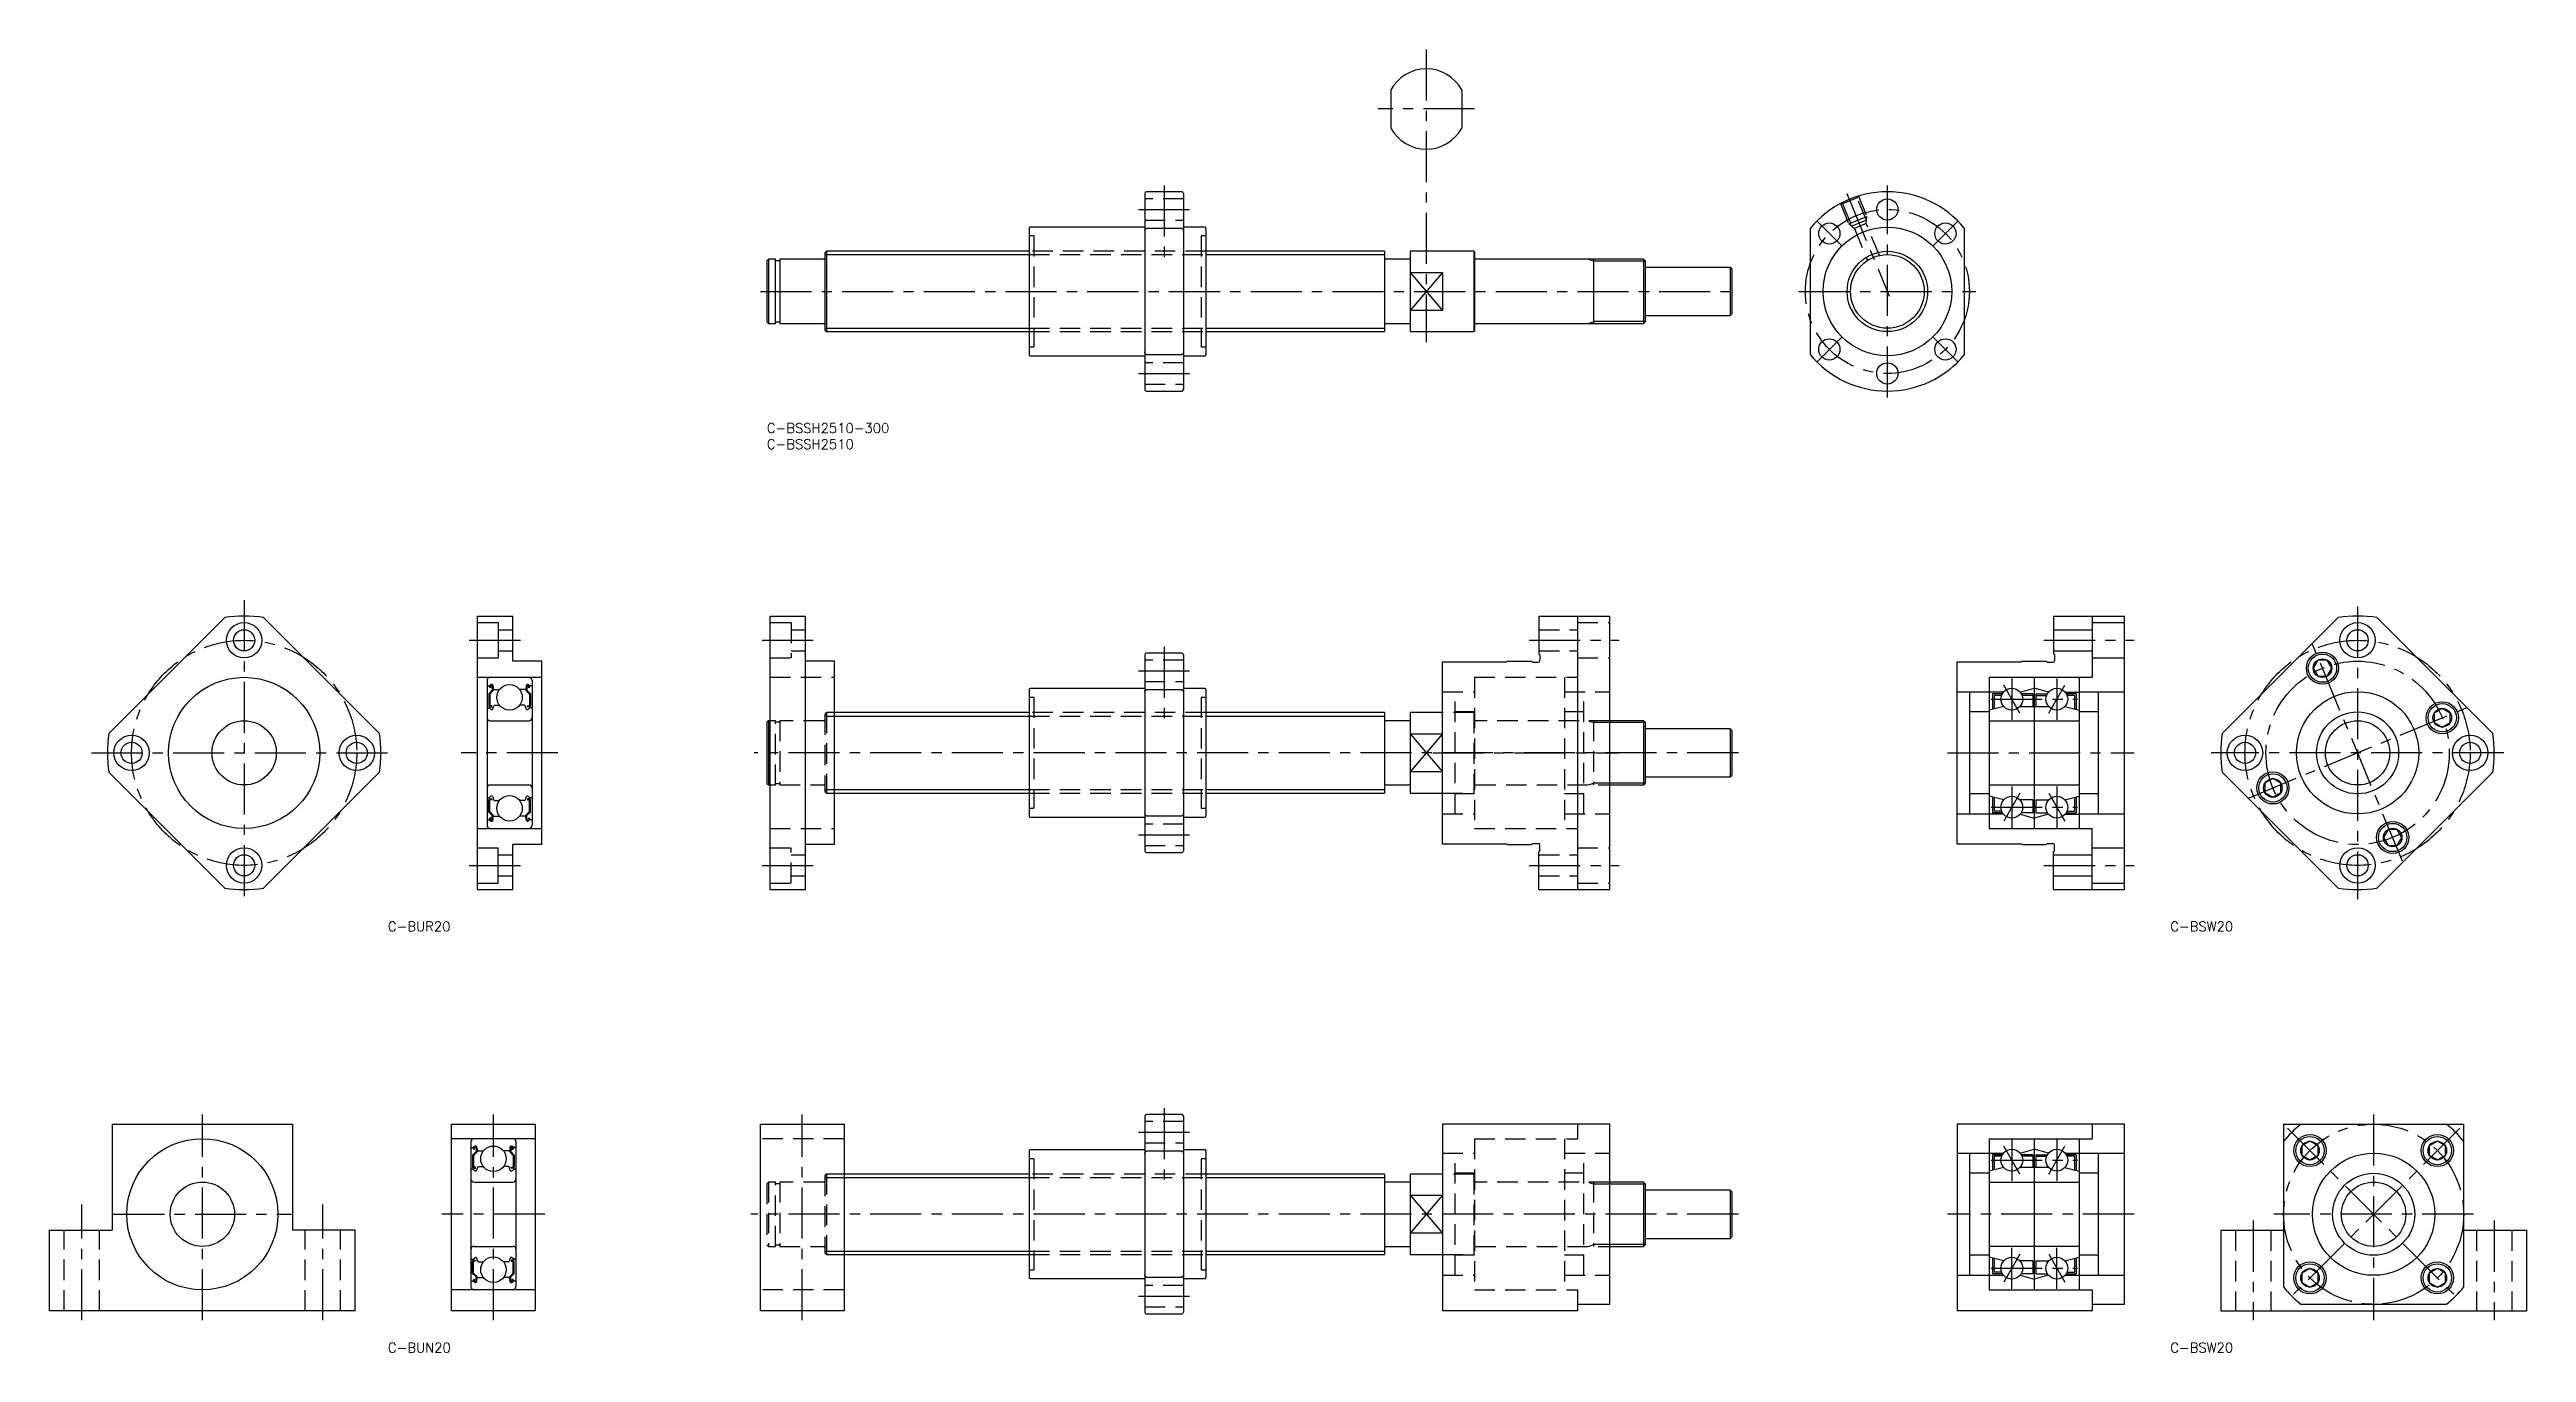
# Model space of a CAD drawing. Extents: x -223 to 547, y -289 to 116.
import ezdxf

# ---------------------------------------------------------------- set-up
doc = ezdxf.new("R2010")
doc.units = 0
doc.header["$LTSCALE"] = 0.5
doc.linetypes.add('CENTER', pattern=[50.8, 31.75, -6.35, 6.35, -6.35])
doc.linetypes.add('DASHED', pattern=[19.05, 12.7, -6.35])
for name, color, linetype in [('MSM_CENTER', 1, 'CENTER'), ('MSM_CONTINUOUS', 7, 'CONTINUOUS'), ('MSM_DASHED', 4, 'DASHED'), ('MSM_NARROW', 5, 'CONTINUOUS'), ('MSM_PART_NUMBER', 7, 'CONTINUOUS')]:
    doc.layers.add(name, color=color, linetype=linetype)
doc.styles.get("Standard").update_dxf_attribs({"font": 'txt.shx', "height": 3, "bigfont": 'bigfont.shx'})

# ---------------------------------------------------------------- blocks, each defined once
blk = doc.blocks.new('*U17')
at = {"layer": 'MSM_PART_NUMBER'}
blk.add_text('C-BSSH2510-300', height=3, dxfattribs=at).set_placement((0, -3))
blk = doc.blocks.new('*U18')
at = {"layer": 'MSM_PART_NUMBER'}
blk.add_text('C-BSSH2510', height=3, dxfattribs=at).set_placement((0, -8))

msp = doc.modelspace()

# ---------------------------------------------------------------- linework, layer by layer
at = {"layer": 'MSM_CENTER'}
for p, q in [((205, 116.25), (205, 25.18)), ((220, 97.75), (190, 97.75)), ((123.5, 74), (123.5, 48.62)), ((335.71, 71.49), (348.93, 39.57)), ((348.33, 8), (348.33, 74)), ((115.5, 66.5), (131.5, 66.5)), ((326.56, 62.78), (334.05, 55.28)), ((370.11, 62.78), (362.62, 55.28)), ((-2, 41), (302, 41)), ((320.83, 41), (375.83, 41)), ((334.05, 26.72), (326.56, 19.22)), ((362.62, 26.72), (370.11, 19.22)), ((115.5, 15.5), (131.5, 15.5)), ((-162.5, -55), (-162.5, -150)), ((494.5, -57), (494.5, -148)), ((-92.5, -67.5), (-76.5, -67.5)), ((-1.5, -67.5), (14.5, -67.5)), ((237, -67.5), (265, -67.5)), ((397, -67.5), (425, -67.5)), ((508.47, -136.22), (480.53, -68.78)), ((123.5, -69.5), (123.5, -94.88)), ((115.5, -77), (131.5, -77)), ((389.5, -90.15), (384.5, -81.49)), ((387, -79.42), (387, -92.22)), ((398.5, -90.15), (403.5, -81.49)), ((401, -79.42), (401, -92.22)), ((380.6, -85.82), (407.4, -85.82)), ((460.78, -116.47), (528.22, -88.53)), ((-210, -102.5), (-115, -102.5)), ((-65, -102.5), (-95, -102.5)), ((302, -102.5), (-4, -102.5)), ((207, -102.5), (265, -102.5)), ((367, -102.5), (425, -102.5)), ((540, -102.5), (449, -102.5)), ((389.5, -115.09), (384.5, -123.75)), ((387, -113.02), (387, -125.82)), ((398.5, -115.09), (403.5, -123.75)), ((401, -113.02), (401, -125.82)), ((380.6, -119.42), (407.4, -119.42)), ((115.5, -128), (131.5, -128)), ((-92.5, -137.5), (-76.5, -137.5)), ((-1.5, -137.5), (14.5, -137.5)), ((237, -137.5), (265, -137.5)), ((397, -137.5), (425, -137.5)), ((-175.5, -279), (-175.5, -215)), ((-85, -279), (-85, -215)), ((11, -279), (11, -215)), ((123.5, -213), (123.5, -238.38)), ((499.5, -215), (499.5, -279)), ((115.5, -220.5), (131.5, -220.5)), ((387, -222.8), (387, -235.6)), ((401, -222.8), (401, -235.6)), ((472.76, -219.26), (526.24, -272.74)), ((526.24, -219.26), (472.76, -272.74)), ((380.6, -229.2), (407.4, -229.2)), ((389.5, -233.53), (384.5, -224.87)), ((398.5, -233.53), (403.5, -224.87)), ((-213, -279), (-213, -243)), ((-203.17, -246), (-147.82, -246)), ((-138, -279), (-138, -243)), ((-69, -246), (-101, -246)), ((302, -246), (-5, -246)), ((425, -246), (367, -246)), ((530.5, -246), (468.5, -246)), ((462, -248), (462, -279)), ((537, -248), (537, -279)), ((389.5, -258.47), (384.5, -267.13)), ((387, -269.2), (387, -256.4)), ((398.5, -258.47), (403.5, -267.13)), ((401, -269.2), (401, -256.4)), ((380.6, -262.8), (407.4, -262.8)), ((115.5, -271.5), (131.5, -271.5))]:
    msp.add_line(p, q, dxfattribs=at)
for centre, radius in [((348.33, 41), 25.5), ((-162.5, -102.5), 35), ((494.5, -102.5), 35), ((494.5, -102.5), 28.5), ((499.5, -246), 28)]:
    msp.add_circle(centre, radius, dxfattribs=at)
at = {"layer": 'MSM_CONTINUOUS'}
for p, q in [((194, 103.68), (194, 91.81)), ((216, 103.68), (216, 91.81)), ((117.5, 71.5), (117.5, 10.5)), ((129, 72), (118, 72)), ((129.5, 71.5), (129.5, 10.5)), ((81.5, 60.7), (81.5, 21.3)), ((117.5, 61), (81.8, 61)), ((117.5, 59.83), (117.52, 60.04)), ((117.5, 59.82), (117.5, 59.83)), ((117.52, 60.04), (117.57, 60.24)), ((117.57, 60.24), (117.68, 60.43)), ((117.68, 60.43), (117.8, 60.55)), ((117.8, 60.55), (117.91, 60.61)), ((117.91, 60.61), (118, 60.62)), ((129, 60.62), (118, 60.62)), ((129, 60.62), (129.02, 60.62)), ((129.02, 60.62), (129.12, 60.6)), ((129.12, 60.6), (129.22, 60.54)), ((129.22, 60.54), (129.34, 60.41)), ((129.34, 60.41), (129.45, 60.16)), ((129.45, 60.16), (129.5, 59.82)), ((136.2, 61), (129.5, 61)), ((136.5, 60.7), (136.5, 21.3)), ((324.33, 60.62), (324.33, 21.38)), ((372.33, 21.38), (372.33, 60.62)), ((0.5, 51), (0, 50.5)), ((0, 50.5), (0, 31.5)), ((2.65, 51), (0.5, 51)), ((0.5, 51), (0.5, 31)), ((2.65, 31), (2.65, 51)), ((4, 50.5), (2.65, 50.5)), ((17.7, 51), (4, 51)), ((4, 51), (4, 31)), ((18.5, 53.5), (18, 53)), ((18, 53), (18, 29)), ((81.5, 53.5), (18.5, 53.5)), ((18.5, 53.5), (18.5, 28.5)), ((192, 53.5), (136.5, 53.5)), ((192, 53.5), (192, 28.5)), ((200, 51), (192, 51)), ((200, 53.5), (200, 28.5)), ((219.8, 53.5), (200, 53.5)), ((200, 46.94), (210, 46.94)), ((210, 46.94), (210, 35.06)), ((220, 53.3), (219.8, 53.5)), ((219.8, 53.5), (219.8, 28.5)), ((220, 53.3), (220, 28.7)), ((272.5, 51), (220.3, 51)), ((257, 51), (257, 31)), ((273, 50.5), (272.5, 51)), ((272.5, 51), (272.5, 31)), ((273, 50.5), (273, 31.5)), ((299.5, 48.5), (273, 48.5)), ((300, 48), (299.5, 48.5)), ((299.5, 48.5), (299.5, 33.5)), ((300, 48), (300, 34)), ((0, 31.5), (0.5, 31)), ((0.5, 31), (2.65, 31)), ((2.65, 31.5), (4, 31.5)), ((4, 31), (17.7, 31)), ((192, 31), (200, 31)), ((210, 35.06), (200, 35.06)), ((220.3, 31), (272.5, 31)), ((272.5, 31), (273, 31.5)), ((273, 33.5), (299.5, 33.5)), ((299.5, 33.5), (300, 34)), ((18, 29), (18.5, 28.5)), ((18.5, 28.5), (81.5, 28.5)), ((136.5, 28.5), (192, 28.5)), ((200, 28.5), (219.8, 28.5)), ((219.8, 28.5), (220, 28.7)), ((81.8, 21), (117.5, 21)), ((117.51, 22.02), (117.5, 22.18)), ((117.6, 21.69), (117.51, 22.02)), ((117.72, 21.51), (117.6, 21.69)), ((117.83, 21.43), (117.72, 21.51)), ((117.96, 21.38), (117.83, 21.43)), ((118, 21.38), (117.96, 21.38)), ((118, 21.38), (129, 21.38)), ((129.01, 21.38), (129, 21.38)), ((129.12, 21.4), (129.01, 21.38)), ((129.22, 21.46), (129.12, 21.4)), ((129.34, 21.58), (129.22, 21.46)), ((129.44, 21.79), (129.34, 21.58)), ((129.5, 22.18), (129.44, 21.79)), ((129.5, 21), (136.2, 21)), ((118, 10), (129, 10)), ((-168.51, -60.43), (-204.57, -96.49)), ((-156.49, -60.43), (-120.43, -96.49)), ((-90, -145), (-90, -60)), ((-90, -60), (-79, -60)), ((-79, -74), (-79, -60)), ((1, -145), (1, -60)), ((1, -60), (12, -60)), ((12, -145), (12, -60)), ((240, -60), (240, -71.7)), ((240, -60), (262, -60)), ((252, -60), (252, -145)), ((262, -145), (262, -60)), ((400, -60), (400, -71.7)), ((400, -60), (422, -60)), ((412, -60), (412, -79)), ((422, -145), (422, -60)), ((488.49, -60.43), (452.43, -96.49)), ((536.57, -96.49), (500.51, -60.43)), ((-90, -62), (-83.5, -62)), ((-83.5, -62), (-83.5, -73)), ((-83.5, -64.2), (-79, -64.2)), ((400, -64.2), (412, -64.2)), ((412, -62), (422, -62)), ((-90, -73), (-83.5, -73)), ((-83.5, -70.8), (-79, -70.8)), ((-70, -74), (-79, -74)), ((-70, -131), (-70, -74)), ((21, -74), (12, -74)), ((21, -131), (21, -74)), ((117.5, -72), (117.5, -133)), ((129, -71.5), (118, -71.5)), ((129.5, -72), (129.5, -133)), ((210, -74.15), (230, -74.15)), ((210, -130.85), (210, -74.15)), ((230.15, -74), (230, -74.15)), ((230.15, -74), (237.7, -74)), ((237.7, -74), (238, -74.3)), ((238, -74.3), (239.8, -74.3)), ((240, -71.7), (240.3, -72)), ((240.3, -72), (240.3, -73.8)), ((370, -74.15), (390, -74.15)), ((370, -130.85), (370, -74.15)), ((390.15, -74), (390, -74.15)), ((390.15, -74), (397.7, -74)), ((397.7, -74), (398, -74.3)), ((398, -74.3), (399.8, -74.3)), ((400, -70.8), (412, -70.8)), ((400, -71.7), (400.3, -72)), ((400.3, -72), (400.3, -73.8)), ((412, -73), (422, -73)), ((482.15, -73.67), (480.71, -76.17)), ((480.71, -76.17), (482.15, -78.67)), ((485.04, -73.67), (482.15, -73.67)), ((486.48, -76.17), (485.04, -73.67)), ((485.04, -78.67), (486.48, -76.17)), ((-90, -79), (-70, -79)), ((-87, -80), (-87, -125)), ((-86.8, -81.7), (-86.22, -81.7)), ((-85.37, -83), (-86.47, -84.1)), ((-86.47, -84.1), (-86.47, -87.9)), ((-86.22, -81.7), (-86, -81.44)), ((-85.95, -82.32), (-86.18, -82.12)), ((-85.07, -83.12), (-86.17, -84.22)), ((-86.17, -84.22), (-86.17, -87.9)), ((-85.99, -81.89), (-85.77, -81.64)), ((-85.76, -82.09), (-85.99, -81.89)), ((-85.95, -82.32), (-85.76, -82.09)), ((-85.42, -81.76), (-85.37, -83)), ((-85.12, -81.72), (-85.04, -82.62)), ((-85.07, -82.27), (-85.07, -83.12)), ((-84.84, -82.8), (-83.12, -82.8)), ((-75.16, -82.8), (-76.88, -82.8)), ((-74.88, -81.72), (-74.96, -82.62)), ((-74.93, -82.27), (-74.93, -83.12)), ((-74.93, -83.12), (-73.83, -84.22)), ((-74.58, -81.76), (-74.63, -83)), ((-74.63, -83), (-73.53, -84.1)), ((-74.24, -82.09), (-74.01, -81.89)), ((-74.05, -82.32), (-74.24, -82.09)), ((-74.01, -81.89), (-74.23, -81.64)), ((-74.05, -82.32), (-73.82, -82.12)), ((-73.78, -81.7), (-74, -81.44)), ((-73.83, -84.22), (-73.83, -87.9)), ((-73.2, -81.7), (-73.78, -81.7)), ((-73.53, -84.1), (-73.53, -87.9)), ((-73, -80), (-73, -125)), ((81.5, -82.8), (81.5, -122.2)), ((117.5, -82.5), (81.8, -82.5)), ((117.5, -83.67), (117.52, -83.46)), ((117.5, -83.68), (117.5, -83.67)), ((117.52, -83.46), (117.57, -83.26)), ((117.57, -83.26), (117.68, -83.07)), ((117.68, -83.07), (117.8, -82.95)), ((117.8, -82.95), (117.91, -82.89)), ((117.91, -82.89), (118, -82.88)), ((129, -82.88), (118, -82.88)), ((129, -82.88), (129.02, -82.88)), ((129.02, -82.88), (129.12, -82.9)), ((129.12, -82.9), (129.22, -82.96)), ((129.22, -82.96), (129.34, -83.09)), ((129.34, -83.09), (129.45, -83.34)), ((129.45, -83.34), (129.5, -83.68)), ((136.2, -82.5), (129.5, -82.5)), ((136.5, -82.8), (136.5, -122.2)), ((370, -83.5), (380, -83.5)), ((374, -121.5), (374, -83.5)), ((380, -79), (412, -79)), ((380, -79), (380, -126)), ((384.41, -83.62), (380, -83.62)), ((381, -84.12), (381, -88.98)), ((384.06, -84.12), (381, -84.12)), ((381.5, -84.62), (381.5, -88.86)), ((383.82, -84.62), (381.5, -84.62)), ((389.59, -83.62), (394, -82.42)), ((393.5, -84.12), (389.94, -84.12)), ((393.5, -84.62), (390.18, -84.62)), ((393.5, -84.12), (393.5, -88.12)), ((394, -79), (394, -126)), ((398.41, -83.62), (394, -82.42)), ((394.5, -84.12), (394.5, -88.12)), ((394.5, -84.12), (398.06, -84.12)), ((394.5, -84.62), (397.82, -84.62)), ((403.59, -83.62), (408, -83.62)), ((407, -84.12), (403.94, -84.12)), ((406.5, -84.62), (404.18, -84.62)), ((406.5, -84.62), (406.5, -88.86)), ((407, -84.12), (407, -88.98)), ((408, -79), (408, -126)), ((408, -83.5), (422, -83.5)), ((414, -121.5), (414, -83.5)), ((482.15, -78.67), (485.04, -78.67)), ((-86.8, -88.5), (-86.3, -88.5)), ((-86.3, -88.5), (-85.93, -88.87)), ((-85.55, -87.9), (-86.17, -87.9)), ((-86.17, -88.2), (-85.55, -88.2)), ((-85.55, -88.2), (-85.55, -87.9)), ((-85.22, -88.85), (-84.85, -87.83)), ((-84.66, -87.7), (-83.12, -87.7)), ((-75.34, -87.7), (-76.88, -87.7)), ((-74.78, -88.85), (-75.15, -87.83)), ((-74.45, -88.2), (-74.45, -87.9)), ((-74.45, -87.9), (-73.83, -87.9)), ((-73.83, -88.2), (-74.45, -88.2)), ((-73.7, -88.5), (-74.07, -88.87)), ((-73.2, -88.5), (-73.7, -88.5)), ((81.5, -90), (21, -90)), ((192, -90), (136.5, -90)), ((192, -90), (192, -115)), ((200, -90), (200, -115)), ((210, -90), (200, -90)), ((380, -89.75), (374, -89.75)), ((384.5, -88.12), (380, -89.22)), ((389.5, -88.12), (398.5, -88.12)), ((403.5, -88.12), (408, -89.22)), ((414, -89.75), (408, -89.75)), ((520.83, -88.71), (518.33, -90.15)), ((518.33, -90.15), (518.33, -93.04)), ((523.33, -90.15), (520.83, -88.71)), ((523.33, -93.04), (523.33, -90.15)), ((-86, -92.5), (-74, -92.5)), ((0.5, -92.5), (0, -93)), ((0, -93), (0, -112)), ((0.5, -92.5), (0.5, -112.5)), ((1, -92.5), (0.5, -92.5)), ((200, -92.5), (192, -92.5)), ((200, -96.56), (210, -96.56)), ((272.5, -92.5), (262, -92.5)), ((273, -93), (272.5, -92.5)), ((272.5, -92.5), (272.5, -112.5)), ((273, -93), (273, -112)), ((299.5, -95), (273, -95)), ((300, -95.5), (299.5, -95)), ((299.5, -95), (299.5, -110)), ((300, -95.5), (300, -109.5)), ((380, -92.5), (408, -92.5)), ((518.33, -93.04), (520.83, -94.48)), ((520.83, -94.48), (523.33, -93.04)), ((-204.57, -108.51), (-168.51, -144.57)), ((-120.43, -108.51), (-156.49, -144.57)), ((-86, -112.5), (-74, -112.5)), ((0, -112), (0.5, -112.5)), ((0.5, -112.5), (1, -112.5)), ((21, -115), (81.5, -115)), ((136.5, -115), (192, -115)), ((192, -112.5), (200, -112.5)), ((210, -108.44), (200, -108.44)), ((200, -115), (210, -115)), ((262, -112.5), (272.5, -112.5)), ((272.5, -112.5), (273, -112)), ((273, -110), (299.5, -110)), ((299.5, -110), (300, -109.5)), ((380, -115.25), (374, -115.25)), ((380, -112.5), (408, -112.5)), ((414, -115.25), (408, -115.25)), ((452.43, -108.51), (488.49, -144.57)), ((468.17, -110.52), (465.67, -111.96)), ((465.67, -111.96), (465.67, -114.85)), ((465.67, -114.85), (468.17, -116.29)), ((470.67, -111.96), (468.17, -110.52)), ((468.17, -116.29), (470.67, -114.85)), ((470.67, -114.85), (470.67, -111.96)), ((500.51, -144.57), (536.57, -108.51)), ((-86.8, -116.5), (-86.3, -116.5)), ((-86.47, -120.9), (-86.47, -117.1)), ((-85.37, -122), (-86.47, -120.9)), ((-86.3, -116.5), (-85.93, -116.13)), ((-85.95, -122.68), (-86.18, -122.88)), ((-86.17, -116.8), (-85.55, -116.8)), ((-86.17, -120.78), (-86.17, -117.1)), ((-85.55, -117.1), (-86.17, -117.1)), ((-85.07, -121.88), (-86.17, -120.78)), ((-85.76, -122.91), (-85.99, -123.11)), ((-85.99, -123.11), (-85.77, -123.36)), ((-85.95, -122.68), (-85.76, -122.91)), ((-85.55, -116.8), (-85.55, -117.1)), ((-85.42, -123.24), (-85.37, -122)), ((-85.22, -116.15), (-84.85, -117.17)), ((-85.12, -123.28), (-85.04, -122.38)), ((-85.07, -122.73), (-85.07, -121.88)), ((-84.84, -122.2), (-83.12, -122.2)), ((-84.66, -117.3), (-83.12, -117.3)), ((-75.34, -117.3), (-76.88, -117.3)), ((-75.16, -122.2), (-76.88, -122.2)), ((-74.78, -116.15), (-75.15, -117.17)), ((-74.88, -123.28), (-74.96, -122.38)), ((-74.93, -121.88), (-73.83, -120.78)), ((-74.93, -122.73), (-74.93, -121.88)), ((-74.63, -122), (-73.53, -120.9)), ((-74.58, -123.24), (-74.63, -122)), ((-74.45, -116.8), (-74.45, -117.1)), ((-73.83, -116.8), (-74.45, -116.8)), ((-74.45, -117.1), (-73.83, -117.1)), ((-74.05, -122.68), (-74.24, -122.91)), ((-74.24, -122.91), (-74.01, -123.11)), ((-74.01, -123.11), (-74.23, -123.36)), ((-73.7, -116.5), (-74.07, -116.13)), ((-74.05, -122.68), (-73.82, -122.88)), ((-73.83, -120.78), (-73.83, -117.1)), ((-73.2, -116.5), (-73.7, -116.5)), ((-73.53, -120.9), (-73.53, -117.1)), ((81.8, -122.5), (117.5, -122.5)), ((117.51, -121.48), (117.5, -121.32)), ((117.6, -121.81), (117.51, -121.48)), ((117.72, -121.99), (117.6, -121.81)), ((117.83, -122.07), (117.72, -121.99)), ((117.96, -122.12), (117.83, -122.07)), ((118, -122.12), (117.96, -122.12)), ((118, -122.12), (129, -122.12)), ((129.01, -122.12), (129, -122.12)), ((129.12, -122.1), (129.01, -122.12)), ((129.22, -122.04), (129.12, -122.1)), ((129.34, -121.92), (129.22, -122.04)), ((129.44, -121.71), (129.34, -121.92)), ((129.5, -121.32), (129.44, -121.71)), ((129.5, -122.5), (136.2, -122.5)), ((370, -121.5), (380, -121.5)), ((384.5, -117.12), (380, -116.02)), ((384.41, -121.62), (380, -121.62)), ((381, -116.27), (381, -121.13)), ((384.06, -121.13), (381, -121.13)), ((381.5, -116.39), (381.5, -120.63)), ((383.82, -120.63), (381.5, -120.63)), ((393.5, -117.12), (389.5, -117.12)), ((389.59, -121.62), (394, -122.82)), ((393.5, -121.13), (389.94, -121.13)), ((393.5, -117.12), (393.5, -121.13)), ((398.41, -121.62), (394, -122.82)), ((394.5, -117.12), (394.5, -121.13)), ((394.5, -117.12), (398.5, -117.12)), ((394.5, -121.13), (398.06, -121.13)), ((403.5, -117.12), (408, -116.02)), ((403.59, -121.62), (408, -121.62)), ((403.94, -121.13), (407, -121.13)), ((404.18, -120.63), (406.5, -120.63)), ((406.5, -116.39), (406.5, -120.63)), ((407, -116.27), (407, -121.13)), ((408, -121.5), (422, -121.5)), ((-90, -126), (-70, -126)), ((-86.8, -123.3), (-86.22, -123.3)), ((-86.22, -123.3), (-86, -123.56)), ((-73.78, -123.3), (-74, -123.56)), ((-73.2, -123.3), (-73.78, -123.3)), ((210, -130.85), (230, -130.85)), ((230.15, -131), (230, -130.85)), ((237.7, -131), (238, -130.7)), ((238, -130.7), (239.8, -130.7)), ((370, -130.85), (390, -130.85)), ((380, -126), (412, -126)), ((390.15, -131), (390, -130.85)), ((397.7, -131), (398, -130.7)), ((398, -130.7), (399.8, -130.7)), ((412, -145), (412, -126)), ((503.96, -126.33), (502.52, -128.83)), ((502.52, -128.83), (503.96, -131.33)), ((506.85, -126.33), (503.96, -126.33)), ((508.29, -128.83), (506.85, -126.33)), ((506.85, -131.33), (508.29, -128.83)), ((-90, -132), (-83.5, -132)), ((-83.5, -143), (-83.5, -132)), ((-83.5, -134.2), (-79, -134.2)), ((-79, -145), (-79, -131)), ((-70, -131), (-79, -131)), ((21, -131), (12, -131)), ((118, -133.5), (129, -133.5)), ((230.15, -131), (237.7, -131)), ((240, -133.3), (240.3, -133)), ((240, -145), (240, -133.3)), ((240.3, -133), (240.3, -131.2)), ((390.15, -131), (397.7, -131)), ((400, -133.3), (400.3, -133)), ((400, -145), (400, -133.3)), ((400, -134.2), (412, -134.2)), ((400.3, -133), (400.3, -131.2)), ((412, -132), (422, -132)), ((503.96, -131.33), (506.85, -131.33)), ((-90, -143), (-83.5, -143)), ((-90, -145), (-79, -145)), ((-83.5, -140.8), (-79, -140.8)), ((1, -145), (12, -145)), ((240, -145), (262, -145)), ((400, -140.8), (412, -140.8)), ((400, -145), (422, -145)), ((412, -143), (422, -143)), ((117.5, -215.5), (117.5, -276.5)), ((129, -215), (118, -215)), ((129.5, -215.5), (129.5, -276.5)), ((-203.5, -218), (-203.5, -251)), ((-203.5, -218), (-147.5, -218)), ((-147.5, -218), (-147.5, -251)), ((-98, -276), (-98, -218)), ((-98, -218), (-72, -218)), ((-72, -222.5), (-98, -222.5)), ((-72, -218), (-72, -276)), ((-2, -276), (-2, -218)), ((-2, -218), (24, -218)), ((24, -218), (24, -276)), ((210, -218), (210, -276)), ((262, -218), (210, -218)), ((262, -274), (262, -218)), ((370, -218), (370, -276)), ((422, -218), (370, -218)), ((380, -222.5), (412, -222.5)), ((380, -222.5), (380, -269.5)), ((394, -222.5), (394, -269.5)), ((408, -222.5), (408, -269.5)), ((412, -218), (412, -222.5)), ((422, -274), (422, -218)), ((471.5, -218), (527.5, -218)), ((471.5, -218), (471.5, -268.63)), ((527.5, -268.63), (527.5, -218)), ((-92, -223.5), (-92, -268.5)), ((-91.8, -225.2), (-91.22, -225.2)), ((-90.37, -226.5), (-91.47, -227.6)), ((-91.47, -227.6), (-91.47, -231.4)), ((-91.22, -225.2), (-91, -224.94)), ((-90.95, -225.82), (-91.18, -225.62)), ((-90.07, -226.62), (-91.17, -227.72)), ((-91.17, -227.72), (-91.17, -231.4)), ((-90.99, -225.39), (-90.77, -225.14)), ((-90.76, -225.59), (-90.99, -225.39)), ((-90.95, -225.82), (-90.76, -225.59)), ((-90.42, -225.26), (-90.37, -226.5)), ((-90.12, -225.22), (-90.04, -226.12)), ((-90.07, -225.77), (-90.07, -226.62)), ((-89.84, -226.3), (-88.12, -226.3)), ((-80.16, -226.3), (-81.88, -226.3)), ((-79.88, -225.22), (-79.96, -226.12)), ((-79.93, -225.77), (-79.93, -226.62)), ((-79.93, -226.62), (-78.83, -227.72)), ((-79.58, -225.26), (-79.63, -226.5)), ((-79.63, -226.5), (-78.53, -227.6)), ((-79.24, -225.59), (-79.01, -225.39)), ((-79.05, -225.82), (-79.24, -225.59)), ((-79.01, -225.39), (-79.23, -225.14)), ((-79.05, -225.82), (-78.82, -225.62)), ((-78.78, -225.2), (-79, -224.94)), ((-78.83, -227.72), (-78.83, -231.4)), ((-78.2, -225.2), (-78.78, -225.2)), ((-78.53, -227.6), (-78.53, -231.4)), ((-78, -223.5), (-78, -268.5)), ((81.5, -226.3), (81.5, -265.7)), ((117.5, -226), (81.8, -226)), ((117.5, -227.17), (117.52, -226.96)), ((117.5, -227.18), (117.5, -227.17)), ((117.52, -226.96), (117.57, -226.76)), ((117.57, -226.76), (117.68, -226.57)), ((117.68, -226.57), (117.8, -226.45)), ((117.8, -226.45), (117.91, -226.39)), ((117.91, -226.39), (118, -226.38)), ((129, -226.38), (118, -226.38)), ((129, -226.38), (129.02, -226.38)), ((129.02, -226.38), (129.12, -226.4)), ((129.12, -226.4), (129.22, -226.46)), ((129.22, -226.46), (129.34, -226.59)), ((129.34, -226.59), (129.45, -226.84)), ((129.45, -226.84), (129.5, -227.18)), ((136.2, -226), (129.5, -226)), ((136.5, -226.3), (136.5, -265.7)), ((370, -227), (384.41, -227)), ((374, -265), (374, -227)), ((381, -227.49), (381, -232.36)), ((384.06, -227.49), (381, -227.49)), ((381.5, -227.99), (381.5, -232.23)), ((383.82, -227.99), (381.5, -227.99)), ((389.59, -227), (394, -225.8)), ((393.5, -227.49), (389.94, -227.49)), ((393.5, -227.99), (390.18, -227.99)), ((393.5, -227.49), (393.5, -231.5)), ((398.41, -227), (394, -225.8)), ((394.5, -227.49), (394.5, -231.5)), ((394.5, -227.49), (398.06, -227.49)), ((394.5, -227.99), (397.82, -227.99)), ((403.59, -227), (422, -227)), ((407, -227.49), (403.94, -227.49)), ((406.5, -227.99), (404.18, -227.99)), ((406.5, -227.99), (406.5, -232.23)), ((407, -227.49), (407, -232.36)), ((414, -265), (414, -227)), ((479.7, -223.31), (477.2, -224.76)), ((477.2, -224.76), (477.2, -227.64)), ((477.2, -227.64), (479.7, -229.09)), ((482.2, -224.76), (479.7, -223.31)), ((479.7, -229.09), (482.2, -227.64)), ((482.2, -227.64), (482.2, -224.76)), ((519.3, -223.31), (516.8, -224.76)), ((516.8, -224.76), (516.8, -227.64)), ((516.8, -227.64), (519.3, -229.09)), ((521.8, -224.76), (519.3, -223.31)), ((519.3, -229.09), (521.8, -227.64)), ((521.8, -227.64), (521.8, -224.76)), ((-91.8, -232), (-91.3, -232)), ((-91.3, -232), (-90.93, -232.37)), ((-90.55, -231.4), (-91.17, -231.4)), ((-91.17, -231.7), (-90.55, -231.7)), ((-91, -236), (-79, -236)), ((-90.55, -231.7), (-90.55, -231.4)), ((-90.22, -232.35), (-89.85, -231.33)), ((-89.66, -231.2), (-88.12, -231.2)), ((-80.34, -231.2), (-81.88, -231.2)), ((-79.78, -232.35), (-80.15, -231.33)), ((-79.45, -231.7), (-79.45, -231.4)), ((-79.45, -231.4), (-78.83, -231.4)), ((-78.83, -231.7), (-79.45, -231.7)), ((-78.7, -232), (-79.07, -232.37)), ((-78.2, -232), (-78.7, -232)), ((81.5, -233.5), (24, -233.5)), ((192, -233.5), (136.5, -233.5)), ((192, -233.5), (192, -258.5)), ((200, -236), (192, -236)), ((200, -233.5), (200, -258.5)), ((210, -233.5), (200, -233.5)), ((272.5, -236), (262, -236)), ((273, -236.5), (272.5, -236)), ((272.5, -236), (272.5, -256)), ((273, -236.5), (273, -255.5)), ((299.5, -238.5), (273, -238.5)), ((300, -239), (299.5, -238.5)), ((299.5, -238.5), (299.5, -253.5)), ((380, -233.25), (374, -233.25)), ((384.5, -231.5), (380, -232.6)), ((380, -236), (408, -236)), ((398.5, -231.5), (389.5, -231.5)), ((403.5, -231.5), (408, -232.6)), ((414, -233.25), (408, -233.25)), ((200, -240.06), (210, -240.06)), ((300, -239), (300, -253)), ((-223, -276), (-223, -251)), ((-223, -251), (-203.5, -251)), ((-128, -251), (-147.5, -251)), ((-128, -276), (-128, -251)), ((210, -251.94), (200, -251.94)), ((273, -253.5), (299.5, -253.5)), ((299.5, -253.5), (300, -253)), ((452, -251), (471.5, -251)), ((452, -251), (452, -276)), ((527.5, -251), (547, -251)), ((547, -251), (547, -276)), ((-91.8, -260), (-91.3, -260)), ((-91.47, -264.4), (-91.47, -260.6)), ((-91.3, -260), (-90.93, -259.63)), ((-91.17, -260.3), (-90.55, -260.3)), ((-91.17, -264.28), (-91.17, -260.6)), ((-90.55, -260.6), (-91.17, -260.6)), ((-91, -256), (-79, -256)), ((-90.55, -260.3), (-90.55, -260.6)), ((-90.22, -259.65), (-89.85, -260.67)), ((-89.66, -260.8), (-88.12, -260.8)), ((-80.34, -260.8), (-81.88, -260.8)), ((-79.78, -259.65), (-80.15, -260.67)), ((-79.45, -260.3), (-79.45, -260.6)), ((-78.83, -260.3), (-79.45, -260.3)), ((-79.45, -260.6), (-78.83, -260.6)), ((-78.7, -260), (-79.07, -259.63)), ((-78.83, -264.28), (-78.83, -260.6)), ((-78.2, -260), (-78.7, -260)), ((-78.53, -264.4), (-78.53, -260.6)), ((24, -258.5), (81.5, -258.5)), ((136.5, -258.5), (192, -258.5)), ((192, -256), (200, -256)), ((200, -258.5), (210, -258.5)), ((262, -256), (272.5, -256)), ((272.5, -256), (273, -255.5)), ((380, -258.75), (374, -258.75)), ((408, -256), (380, -256)), ((384.5, -260.5), (380, -259.4)), ((381, -259.64), (381, -264.51)), ((381.5, -259.77), (381.5, -264.01)), ((393.5, -260.5), (389.5, -260.5)), ((393.5, -260.5), (393.5, -264.51)), ((394.5, -260.5), (394.5, -264.51)), ((394.5, -260.5), (398.5, -260.5)), ((403.5, -260.5), (408, -259.4)), ((406.5, -259.77), (406.5, -264.01)), ((407, -259.64), (407, -264.51)), ((414, -258.75), (408, -258.75)), ((-72, -269.5), (-98, -269.5)), ((-91.8, -266.8), (-91.22, -266.8)), ((-90.37, -265.5), (-91.47, -264.4)), ((-91.22, -266.8), (-91, -267.06)), ((-90.95, -266.18), (-91.18, -266.38)), ((-90.07, -265.38), (-91.17, -264.28)), ((-90.76, -266.41), (-90.99, -266.61)), ((-90.99, -266.61), (-90.77, -266.86)), ((-90.95, -266.18), (-90.76, -266.41)), ((-90.42, -266.74), (-90.37, -265.5)), ((-90.12, -266.78), (-90.04, -265.88)), ((-90.07, -266.23), (-90.07, -265.38)), ((-89.84, -265.7), (-88.12, -265.7)), ((-80.16, -265.7), (-81.88, -265.7)), ((-79.88, -266.78), (-79.96, -265.88)), ((-79.93, -265.38), (-78.83, -264.28)), ((-79.93, -266.23), (-79.93, -265.38)), ((-79.63, -265.5), (-78.53, -264.4)), ((-79.58, -266.74), (-79.63, -265.5)), ((-79.05, -266.18), (-79.24, -266.41)), ((-79.24, -266.41), (-79.01, -266.61)), ((-79.01, -266.61), (-79.23, -266.86)), ((-79.05, -266.18), (-78.82, -266.38)), ((-78.78, -266.8), (-79, -267.06)), ((-78.2, -266.8), (-78.78, -266.8)), ((81.8, -266), (117.5, -266)), ((117.51, -264.98), (117.5, -264.82)), ((117.6, -265.31), (117.51, -264.98)), ((117.72, -265.49), (117.6, -265.31)), ((117.83, -265.57), (117.72, -265.49)), ((117.96, -265.62), (117.83, -265.57)), ((118, -265.62), (117.96, -265.62)), ((118, -265.62), (129, -265.62)), ((129.01, -265.62), (129, -265.62)), ((129.12, -265.6), (129.01, -265.62)), ((129.22, -265.54), (129.12, -265.6)), ((129.34, -265.42), (129.22, -265.54)), ((129.44, -265.21), (129.34, -265.42)), ((129.5, -264.82), (129.44, -265.21)), ((129.5, -266), (136.2, -266)), ((370, -265), (384.41, -265)), ((380, -269.5), (412, -269.5)), ((384.06, -264.51), (381, -264.51)), ((383.82, -264.01), (381.5, -264.01)), ((389.59, -265), (394, -266.2)), ((393.5, -264.51), (389.94, -264.51)), ((398.41, -265), (394, -266.2)), ((394.5, -264.51), (398.06, -264.51)), ((403.59, -265), (422, -265)), ((403.94, -264.51), (407, -264.51)), ((404.18, -264.01), (406.5, -264.01)), ((412, -269.5), (412, -276)), ((479.7, -262.91), (477.2, -264.36)), ((477.2, -264.36), (477.2, -267.24)), ((477.2, -267.24), (479.7, -268.69)), ((482.2, -264.36), (479.7, -262.91)), ((479.7, -268.69), (482.2, -267.24)), ((482.2, -267.24), (482.2, -264.36)), ((519.3, -262.91), (516.8, -264.36)), ((516.8, -264.36), (516.8, -267.24)), ((516.8, -267.24), (519.3, -268.69)), ((521.8, -264.36), (519.3, -262.91)), ((519.3, -268.69), (521.8, -267.24)), ((521.8, -267.24), (521.8, -264.36)), ((-128, -276), (-223, -276)), ((-72, -276), (-98, -276)), ((24, -276), (-2, -276)), ((118, -277), (129, -277)), ((252, -276), (210, -276)), ((252, -274), (262, -274)), ((252, -274), (252, -276)), ((412, -276), (370, -276)), ((412, -274), (422, -274)), ((452, -276), (547, -276)), ((476.87, -274), (522.13, -274))]:
    msp.add_line(p, q, dxfattribs=at)
for centre, radius in [((348.33, 66.5), 3.3), ((330.3, 59.03), 3.3), ((366.37, 59.03), 3.3), ((348.33, 41), 20), ((348.33, 41), 11.45), ((330.3, 22.97), 3.3), ((366.37, 22.97), 3.3), ((348.33, 15.5), 3.3), ((-162.5, -67.5), 5.5), ((-162.5, -67.5), 3.3), ((494.5, -67.5), 5.5), ((494.5, -67.5), 3.3), ((483.59, -76.17), 5), ((483.59, -76.17), 4.4), ((483.59, -76.17), 2.89), ((-162.5, -102.5), 23.5), ((-80, -85.25), 3.97), ((387, -85.82), 3.4), ((401, -85.82), 3.4), ((494.5, -102.5), 19), ((494.5, -102.5), 12.75), ((520.83, -91.59), 5), ((520.83, -91.59), 4.4), ((520.83, -91.59), 2.89), ((-197.5, -102.5), 5.5), ((-197.5, -102.5), 3.3), ((-162.5, -102.5), 10), ((-127.5, -102.5), 5.5), ((-127.5, -102.5), 3.3), ((459.5, -102.5), 5.5), ((459.5, -102.5), 3.3), ((494.5, -102.5), 10), ((529.5, -102.5), 5.5), ((529.5, -102.5), 3.3), ((468.17, -113.41), 5), ((468.17, -113.41), 4.4), ((468.17, -113.41), 2.89), ((-80, -119.75), 3.97), ((387, -119.42), 3.4), ((401, -119.42), 3.4), ((505.41, -128.83), 5), ((505.41, -128.83), 4.4), ((505.41, -128.83), 2.89), ((-162.5, -137.5), 5.5), ((-162.5, -137.5), 3.3), ((494.5, -137.5), 5.5), ((494.5, -137.5), 3.3), ((-175.5, -246), 23.5), ((479.7, -226.2), 5), ((479.7, -226.2), 4.4), ((519.3, -226.2), 5), ((519.3, -226.2), 4.4), ((-85, -228.75), 3.97), ((387, -229.2), 3.4), ((401, -229.2), 3.4), ((479.7, -226.2), 2.89), ((499.5, -246), 19), ((519.3, -226.2), 2.89), ((-175.5, -246), 10), ((499.5, -246), 12.75), ((499.5, -246), 10), ((-85, -263.25), 3.97), ((387, -262.8), 3.4), ((401, -262.8), 3.4), ((479.7, -265.8), 5), ((479.7, -265.8), 4.4), ((519.3, -265.8), 5), ((519.3, -265.8), 4.4), ((479.7, -265.8), 2.89), ((519.3, -265.8), 2.89)]:
    msp.add_circle(centre, radius, dxfattribs=at)
for centre, radius, start, end in [((205, 97.75), 12.5, 28.35764, 151.64236), ((205, 97.75), 12.5, 208.35764, 331.64236), ((118, 71.5), 0.5, 90, 180), ((129, 71.5), 0.5, 0, 90), ((348.33, 41), 31, 39.26803, 140.73197), ((81.8, 60.7), 0.3, 90, 180), ((136.2, 60.7), 0.3, 0, 90), ((17.7, 51.3), 0.3, 270, 0), ((220.3, 51.3), 0.3, 180, 270), ((17.7, 30.7), 0.3, 0, 90), ((220.3, 30.7), 0.3, 90, 180), ((81.8, 21.3), 0.3, 180, 270), ((136.2, 21.3), 0.3, 270, 0), ((348.33, 41), 31, 219.26803, 320.73197), ((118, 10.5), 0.5, 180, 270), ((129, 10.5), 0.5, 270, 0), ((-162.5, -102.5), 42.5, 81.8699, 98.1301), ((494.5, -102.5), 42.5, 81.8699, 98.1301), ((118, -72), 0.5, 90, 180), ((129, -72), 0.5, 0, 90), ((239.8, -73.8), 0.5, 270, 0), ((399.8, -73.8), 0.5, 270, 0), ((-86, -80), 1, 90, 180), ((-86.8, -81.5), 0.2, 180, 270), ((-85.99, -81.89), 0.3, 139.90979, 229.99628), ((-85.62, -81.76), 0.5, 4.98705, 139.90979), ((-85.62, -81.76), 0.2, 2.37537, 139.99223), ((-84.84, -82.6), 0.2, 184.98705, 270), ((-75.16, -82.6), 0.2, 270, 355.01295), ((-74.38, -81.76), 0.5, 40.09021, 175.01295), ((-74.38, -81.76), 0.2, 40.00777, 177.62463), ((-74, -80), 1, 0, 90), ((-74.01, -81.89), 0.3, 310.00372, 40.09021), ((-73.2, -81.5), 0.2, 270, 0), ((81.8, -82.8), 0.3, 90, 180), ((136.2, -82.8), 0.3, 0, 90), ((-86.8, -88.7), 0.2, 90, 180), ((-86, -91.5), 1, 180, 270), ((-86.17, -87.9), 0.3, 180, 270), ((-85.5, -88.45), 0.6, 225, 272.80484), ((-85.5, -88.75), 0.3, 265.5374, 340.02987), ((-84.66, -87.9), 0.2, 90, 160.02987), ((-75.34, -87.9), 0.2, 19.97013, 90), ((-74.5, -88.75), 0.3, 199.97013, 274.4626), ((-74.5, -88.45), 0.6, 267.19516, 315), ((-74, -91.5), 1, 270, 0), ((-73.83, -87.9), 0.3, 270, 0), ((-73.2, -88.7), 0.2, 0, 90), ((-162.5, -102.5), 42.5, 171.8699, 188.1301), ((-162.5, -102.5), 42.5, 351.8699, 8.1301), ((494.5, -102.5), 42.5, 171.8699, 188.1301), ((494.5, -102.5), 42.5, 351.8699, 8.1301), ((-86, -113.5), 1, 90, 180), ((-74, -113.5), 1, 0, 90), ((-86.8, -116.3), 0.2, 180, 270), ((-86.17, -117.1), 0.3, 90, 180), ((-85.99, -123.11), 0.3, 130.00372, 220.09021), ((-85.5, -116.55), 0.6, 87.19516, 135), ((-85.5, -116.25), 0.3, 19.97013, 94.4626), ((-84.84, -122.4), 0.2, 90, 175.01295), ((-84.66, -117.1), 0.2, 199.97013, 270), ((-75.34, -117.1), 0.2, 270, 340.02987), ((-75.16, -122.4), 0.2, 4.98705, 90), ((-74.5, -116.25), 0.3, 85.5374, 160.02987), ((-74.5, -116.55), 0.6, 45, 92.80484), ((-73.83, -117.1), 0.3, 0, 90), ((-74.01, -123.11), 0.3, 319.90979, 49.99628), ((-73.2, -116.3), 0.2, 270, 0), ((81.8, -122.2), 0.3, 180, 270), ((136.2, -122.2), 0.3, 270, 0), ((-86.8, -123.5), 0.2, 90, 180), ((-86, -125), 1, 180, 270), ((-85.62, -123.24), 0.5, 220.09021, 355.01295), ((-85.62, -123.24), 0.2, 220.00777, 357.62463), ((-74.38, -123.24), 0.5, 184.98705, 319.90979), ((-74.38, -123.24), 0.2, 182.37537, 319.99223), ((-74, -125), 1, 270, 0), ((-73.2, -123.5), 0.2, 0, 90), ((239.8, -131.2), 0.5, 0, 90), ((399.8, -131.2), 0.5, 0, 90), ((118, -133), 0.5, 180, 270), ((129, -133), 0.5, 270, 0), ((-162.5, -102.5), 42.5, 261.8699, 278.1301), ((494.5, -102.5), 42.5, 261.8699, 278.1301), ((118, -215.5), 0.5, 90, 180), ((129, -215.5), 0.5, 0, 90), ((-91, -223.5), 1, 90, 180), ((-79, -223.5), 1, 0, 90), ((499.5, -246), 36, 128.94244, 141.05756), ((499.5, -246), 36, 38.94244, 51.05756), ((-91.8, -225), 0.2, 180, 270), ((-90.99, -225.39), 0.3, 139.90979, 229.99628), ((-90.62, -225.26), 0.5, 4.98705, 139.90979), ((-90.62, -225.26), 0.2, 2.37537, 139.99223), ((-89.84, -226.1), 0.2, 184.98705, 270), ((-80.16, -226.1), 0.2, 270, 355.01295), ((-79.38, -225.26), 0.5, 40.09021, 175.01295), ((-79.38, -225.26), 0.2, 40.00777, 177.62463), ((-79.01, -225.39), 0.3, 310.00372, 40.09021), ((-78.2, -225), 0.2, 270, 0), ((81.8, -226.3), 0.3, 90, 180), ((136.2, -226.3), 0.3, 0, 90), ((-91.8, -232.2), 0.2, 90, 180), ((-91, -235), 1, 180, 270), ((-91.17, -231.4), 0.3, 180, 270), ((-90.5, -231.95), 0.6, 225, 272.80484), ((-90.5, -232.25), 0.3, 265.5374, 340.02987), ((-89.66, -231.4), 0.2, 90, 160.02987), ((-80.34, -231.4), 0.2, 19.97013, 90), ((-79.5, -232.25), 0.3, 199.97013, 274.4626), ((-79.5, -231.95), 0.6, 267.19516, 315), ((-79, -235), 1, 270, 0), ((-78.83, -231.4), 0.3, 270, 0), ((-78.2, -232.2), 0.2, 0, 90), ((-91, -257), 1, 90, 180), ((-91.8, -259.8), 0.2, 180, 270), ((-91.17, -260.6), 0.3, 90, 180), ((-90.5, -260.05), 0.6, 87.19516, 135), ((-90.5, -259.75), 0.3, 19.97013, 94.4626), ((-89.66, -260.6), 0.2, 199.97013, 270), ((-80.34, -260.6), 0.2, 270, 340.02987), ((-79.5, -259.75), 0.3, 85.5374, 160.02987), ((-79.5, -260.05), 0.6, 45, 92.80484), ((-79, -257), 1, 0, 90), ((-78.83, -260.6), 0.3, 0, 90), ((-78.2, -259.8), 0.2, 270, 0), ((-91.8, -267), 0.2, 90, 180), ((-91, -268.5), 1, 180, 270), ((-90.99, -266.61), 0.3, 130.00372, 220.09021), ((-90.62, -266.74), 0.5, 220.09021, 355.01295), ((-90.62, -266.74), 0.2, 220.00777, 357.62463), ((-89.84, -265.9), 0.2, 90, 175.01295), ((-80.16, -265.9), 0.2, 4.98705, 90), ((-79.38, -266.74), 0.5, 184.98705, 319.90979), ((-79.38, -266.74), 0.2, 182.37537, 319.99223), ((-79, -268.5), 1, 270, 0), ((-79.01, -266.61), 0.3, 319.90979, 49.99628), ((-78.2, -267), 0.2, 0, 90), ((81.8, -265.7), 0.3, 180, 270), ((136.2, -265.7), 0.3, 270, 0), ((499.5, -246), 36, 218.94244, 231.05756), ((499.5, -246), 36, 308.94244, 321.05756), ((118, -276.5), 0.5, 180, 270), ((129, -276.5), 0.5, 270, 0)]:
    msp.add_arc(centre, radius, start, end, dxfattribs=at)
at = {"layer": 'MSM_DASHED'}
for p, q in [((129.5, 69.8), (117.5, 69.8)), ((338.95, 70.08), (334.41, 68.2)), ((338.95, 70.08), (339.17, 70.61)), ((341.8, 63.19), (338.95, 70.08)), ((339.3, 70.65), (341.92, 64.32)), ((117.5, 63.2), (129.5, 63.2)), ((333.75, 68.36), (336.38, 62.03)), ((333.88, 68.42), (334.41, 68.2)), ((334.41, 68.2), (337.26, 61.31)), ((336.38, 62.03), (341.92, 64.32)), ((337.26, 61.31), (336.38, 62.03)), ((341.8, 63.19), (337.26, 61.31)), ((341.76, 62.09), (338.07, 60.56)), ((341.76, 62.09), (341.8, 63.19)), ((345.87, 52.18), (341.76, 62.09)), ((341.8, 63.19), (341.92, 64.32)), ((83, 58.25), (81.5, 58.25)), ((83, 58.25), (83, 23.75)), ((136.5, 58.25), (135, 58.25)), ((135, 58.25), (135, 23.75)), ((337.26, 61.31), (338.07, 60.56)), ((338.07, 60.56), (342.17, 50.65)), ((136.5, 53.5), (81.5, 53.5)), ((81.5, 52.45), (136.5, 52.45)), ((81.5, 29.55), (136.5, 29.55)), ((81.5, 28.5), (136.5, 28.5)), ((81.5, 23.75), (83, 23.75)), ((135, 23.75), (136.5, 23.75)), ((129.5, 18.8), (117.5, 18.8)), ((117.5, 12.2), (129.5, 12.2)), ((1, -62), (7.5, -62)), ((7.5, -62), (7.5, -73)), ((7.5, -64.2), (12, -64.2)), ((240, -64.2), (252, -64.2)), ((252, -62), (262, -62)), ((1, -73), (7.5, -73)), ((7.5, -70.8), (12, -70.8)), ((129.5, -73.7), (117.5, -73.7)), ((240, -70.8), (252, -70.8)), ((252, -73), (262, -73)), ((1, -79), (21, -79)), ((117.5, -80.3), (129.5, -80.3)), ((210, -83.5), (220, -83.5)), ((214, -121.5), (214, -83.5)), ((220, -79), (252, -79)), ((220, -79), (220, -126)), ((248, -79), (248, -126)), ((248, -83.5), (262, -83.5)), ((254, -121.5), (254, -83.5)), ((18.5, -90), (18, -90.5)), ((18, -90.5), (18, -114.5)), ((18, -91.05), (21, -91.05)), ((18.5, -90), (18.5, -115)), ((21, -90), (18.5, -90)), ((83, -85.25), (81.5, -85.25)), ((136.5, -90), (81.5, -90)), ((81.5, -91.05), (136.5, -91.05)), ((83, -85.25), (83, -119.75)), ((136.5, -85.25), (135, -85.25)), ((135, -85.25), (135, -119.75)), ((219.8, -90), (210, -90)), ((220, -89.75), (214, -89.75)), ((220, -90.2), (219.8, -90)), ((219.8, -90), (219.8, -115)), ((254, -89.75), (248, -89.75)), ((2.65, -92.5), (1, -92.5)), ((2.65, -112.5), (2.65, -92.5)), ((4, -93), (2.65, -93)), ((17.7, -92.5), (4, -92.5)), ((4, -92.5), (4, -112.5)), ((262, -92.5), (220.3, -92.5)), ((255.4, -92.5), (257, -93.11)), ((257, -92.5), (257, -112.5)), ((262, -93.11), (257, -93.11)), ((1, -112.5), (2.65, -112.5)), ((2.65, -112), (4, -112)), ((4, -112.5), (17.7, -112.5)), ((18, -113.95), (21, -113.95)), ((18, -114.5), (18.5, -115)), ((18.5, -115), (21, -115)), ((81.5, -113.95), (136.5, -113.95)), ((81.5, -115), (136.5, -115)), ((210, -115), (219.8, -115)), ((220, -115.25), (214, -115.25)), ((219.8, -115), (220, -114.8)), ((220.3, -112.5), (262, -112.5)), ((254, -115.25), (248, -115.25)), ((255.4, -112.5), (257, -111.89)), ((262, -111.89), (257, -111.89)), ((81.5, -119.75), (83, -119.75)), ((135, -119.75), (136.5, -119.75)), ((210, -121.5), (220, -121.5)), ((248, -121.5), (262, -121.5)), ((1, -126), (21, -126)), ((129.5, -124.7), (117.5, -124.7)), ((220, -126), (252, -126)), ((1, -132), (7.5, -132)), ((7.5, -143), (7.5, -132)), ((7.5, -134.2), (12, -134.2)), ((117.5, -131.3), (129.5, -131.3)), ((240, -134.2), (252, -134.2)), ((252, -132), (262, -132)), ((1, -143), (7.5, -143)), ((7.5, -140.8), (12, -140.8)), ((240, -140.8), (252, -140.8)), ((252, -143), (262, -143)), ((24, -222.5), (-2, -222.5)), ((129.5, -217.2), (117.5, -217.2)), ((220, -222.5), (252, -222.5)), ((220, -222.5), (220, -269.5)), ((248, -222.5), (248, -269.5)), ((252, -218), (252, -222.5)), ((83, -228.75), (81.5, -228.75)), ((83, -228.75), (83, -263.25)), ((117.5, -223.8), (129.5, -223.8)), ((136.5, -228.75), (135, -228.75)), ((135, -228.75), (135, -263.25)), ((210, -227), (220, -227)), ((214, -265), (214, -227)), ((248, -227), (262, -227)), ((254, -265), (254, -227)), ((0.5, -236), (0, -236.5)), ((0, -236.5), (0, -255.5)), ((2.65, -236), (0.5, -236)), ((0.5, -236), (0.5, -256)), ((2.65, -256), (2.65, -236)), ((4, -236.5), (2.65, -236.5)), ((17.7, -236), (4, -236)), ((4, -236), (4, -256)), ((18.5, -233.5), (18, -234)), ((18, -234), (18, -258)), ((18, -234.55), (24, -234.55)), ((18.5, -233.5), (18.5, -258.5)), ((24, -233.5), (18.5, -233.5)), ((136.5, -233.5), (81.5, -233.5)), ((81.5, -234.55), (136.5, -234.55)), ((219.8, -233.5), (210, -233.5)), ((220, -233.25), (214, -233.25)), ((220, -233.7), (219.8, -233.5)), ((219.8, -233.5), (219.8, -258.5)), ((262, -236), (220.3, -236)), ((254, -233.25), (248, -233.25)), ((255.4, -236), (257, -236.61)), ((257, -236), (257, -256)), ((262, -236.61), (257, -236.61)), ((-218.5, -276), (-218.5, -251)), ((-207.5, -276), (-207.5, -251)), ((-143.5, -276), (-143.5, -251)), ((-132.5, -276), (-132.5, -251)), ((456.5, -251), (456.5, -276)), ((467.5, -251), (467.5, -276)), ((531.5, -251), (531.5, -276)), ((542.5, -251), (542.5, -276)), ((0, -255.5), (0.5, -256)), ((0.5, -256), (2.65, -256)), ((2.65, -255.5), (4, -255.5)), ((4, -256), (17.7, -256)), ((18, -257.45), (24, -257.45)), ((18, -258), (18.5, -258.5)), ((18.5, -258.5), (24, -258.5)), ((81.5, -257.45), (136.5, -257.45)), ((81.5, -258.5), (136.5, -258.5)), ((210, -258.5), (219.8, -258.5)), ((220, -258.75), (214, -258.75)), ((219.8, -258.5), (220, -258.3)), ((220.3, -256), (262, -256)), ((254, -258.75), (248, -258.75)), ((255.4, -256), (257, -255.39)), ((262, -255.39), (257, -255.39)), ((24, -269.5), (-2, -269.5)), ((81.5, -263.25), (83, -263.25)), ((129.5, -268.2), (117.5, -268.2)), ((135, -263.25), (136.5, -263.25)), ((210, -265), (220, -265)), ((220, -269.5), (252, -269.5)), ((248, -265), (262, -265)), ((252, -269.5), (252, -274)), ((117.5, -274.8), (129.5, -274.8))]:
    msp.add_line(p, q, dxfattribs=at)
for centre, start, end in [((17.7, -92.2), 270, 0), ((220.3, -92.2), 180, 270), ((17.7, -112.8), 0, 90), ((220.3, -112.8), 90, 180), ((17.7, -235.7), 270, 0), ((220.3, -235.7), 180, 270), ((17.7, -256.3), 0, 90), ((220.3, -256.3), 90, 180)]:
    msp.add_arc(centre, 0.3, start, end, dxfattribs=at)
at = {"layer": 'MSM_NARROW'}
for p, q in [((18, 52.45), (81.5, 52.45)), ((136.5, 52.45), (192, 52.45)), ((200, 46.94), (210, 35.06)), ((210, 46.94), (200, 35.06)), ((255.4, 51), (257, 50.39)), ((273, 50.39), (257, 50.39)), ((255.4, 31), (257, 31.61)), ((273, 31.61), (257, 31.61)), ((18, 29.55), (81.5, 29.55)), ((136.5, 29.55), (192, 29.55)), ((21, -91.05), (81.5, -91.05)), ((136.5, -91.05), (192, -91.05)), ((200, -96.56), (210, -108.44)), ((210, -96.56), (200, -108.44)), ((273, -93.11), (262, -93.11)), ((21, -113.95), (81.5, -113.95)), ((136.5, -113.95), (192, -113.95)), ((273, -111.89), (262, -111.89)), ((24, -234.55), (81.5, -234.55)), ((136.5, -234.55), (192, -234.55)), ((273, -236.61), (262, -236.61)), ((200, -240.06), (210, -251.94)), ((210, -240.06), (200, -251.94)), ((24, -257.45), (81.5, -257.45)), ((136.5, -257.45), (192, -257.45)), ((273, -255.39), (262, -255.39))]:
    msp.add_line(p, q, dxfattribs=at)
msp.add_circle((348.33, 41), 12.5, dxfattribs=at)

# ---------------------------------------------------------------- block references
at = {"layer": 'MSM_CONTINUOUS'}
for name in ['*U17', '*U18']:
    msp.add_blockref(name, (0, 0), dxfattribs=at)

# ---------------------------------------------------------------- texts
at = {"layer": 'MSM_PART_NUMBER'}
for s, p in [('C-BUR20', (-117.81, -158)), ('C-BSW20', (436.27, -158)), ('C-BUN20', (-117.81, -289)), ('C-BSW20', (436.27, -289))]:
    msp.add_text(s, height=3, dxfattribs=at).set_placement(p)

doc.saveas('drawing.dxf')
